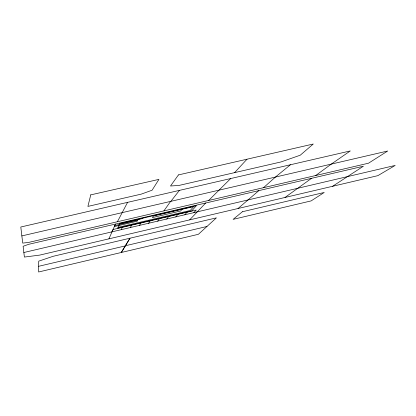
<?xml version="1.0" encoding="UTF-8"?>
<svg xmlns="http://www.w3.org/2000/svg" width="416" height="416" viewBox="0 0 416 416"><rect width="100%" height="100%" fill="white"/><g stroke="black" fill="none" stroke-linecap="round" stroke-linejoin="round"><path stroke-width="0.62" d="M108.924 238.841L113.053 229.507L196.232 210.049L193.799 212.716M112.003 231.873L115.435 224.084M121.191 229.72L122.382 227.323M127.572 202.358L117.411 221.728M130.338 227.578L131.69 225.15M125.393 245.752L121.316 252.481L129.974 238.212L125.393 245.752L206.96 226.47L216.398 217.859L53.071 256.318L38.719 261.154L38.626 271.986L198.38 234.302L206.96 226.47M142.969 218.119L142.756 218.473L119.688 223.855M139.469 225.441L140.972 222.976M148.574 223.309L150.238 220.808M163.894 210.896L170.648 201.328M157.659 221.182L159.479 218.65M166.728 219.055L168.698 216.492M173.295 211.344L173.576 210.974M170.919 201.266L179.421 190.382M175.77 216.939L177.897 214.339M182.016 209.305L180.643 210.985L152.381 217.584L153.457 215.972L193.705 206.58M184.792 214.828L187.075 212.191M194.043 206.201L190.247 210.491L118.045 227.375M234.603 172.624L247 159.203M205.65 203.034L189.67 219.872M230.698 178.542L208.66 200.46M238.03 208.504L258.866 190.616M263.526 187.673L275.59 176.93L290.456 164.746M315.692 175.516L331.453 163.992L350.303 150.93L20.8 227.011L22.719 243.1L28.548 242.44L368.519 163.202L387.712 151.008L21.861 235.914M285.007 197.47L311.532 178.329M332.602 186.29L363.376 166.234L28.605 244.338L23.114 246.277L24.393 257.062L39.744 255.096L377.853 175.656L395.2 165.422L23.842 252.522M38.672 266.297L125.315 245.892M90.745 194.87L87.906 206.409L141.294 194.111L152.095 190.211L158.933 179.379L90.745 194.87M114.785 225.555L114.343 226.564L137.166 221.229L137.769 220.184L114.785 225.555M119.844 223.517L117.666 228.192L191.76 210.86L196.388 205.655L119.844 223.517M178.443 174.918L170.503 185.999L178.885 185.458L280.987 161.949L300.258 155.199L313.279 144.014L178.443 174.918M242.424 211.728L233.095 219.372L311.137 200.897L324.236 192.462L242.424 211.728"/></g></svg>
